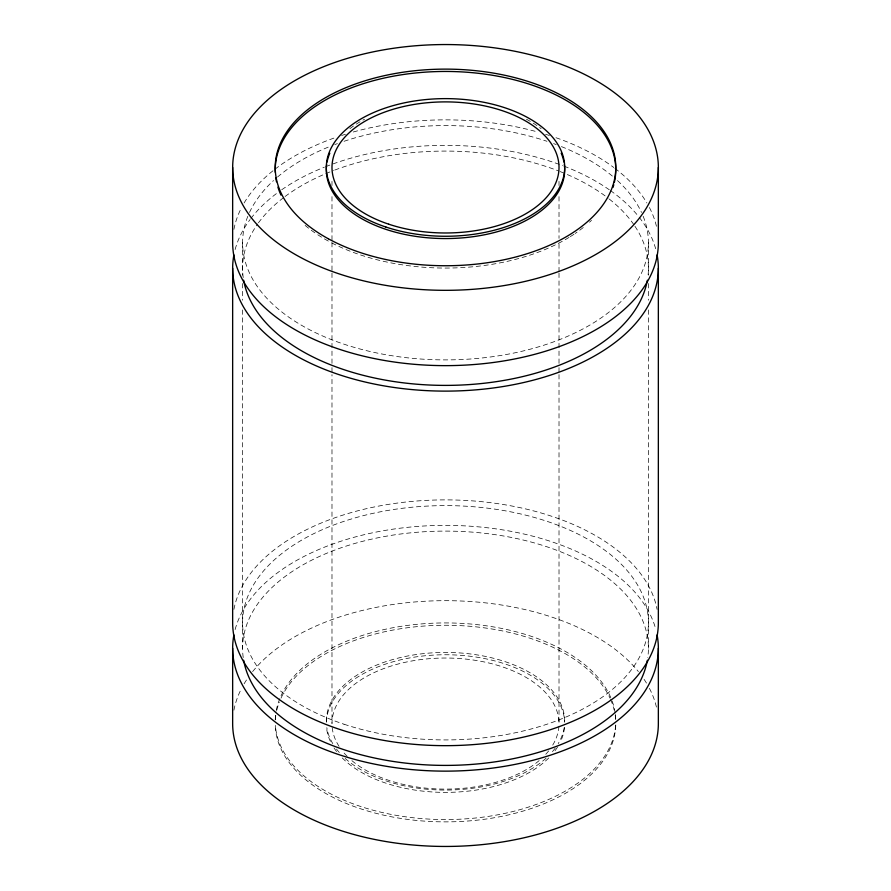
<?xml version="1.0" encoding="UTF-8"?>
<svg xmlns="http://www.w3.org/2000/svg" width="891" height="891" viewBox="0 0 891 891"><rect width="100%" height="100%" fill="white"/><g stroke="black" fill="none" stroke-linecap="round" stroke-linejoin="round"><path stroke-width="0.67" stroke-dasharray="4.46 3.34" d="M648.414 242.742L648.414 275.185M648.414 283.527L648.414 300.211M648.414 309.945L648.414 648.258M559.013 181.341L559.013 185.506M559.013 196.633L559.013 238.343M559.013 243.9L559.013 271.71M559.013 273.103L559.013 366.257M559.013 367.638L559.013 373.206M559.013 374.599L559.013 723.559A113.513 65.544 0 0 0 445.5 658.026A113.513 65.544 0 0 0 331.987 723.559L331.987 374.599M331.987 181.341L331.987 185.506M331.987 196.633L331.987 241.127M331.987 242.508L331.987 271.71M331.987 273.103L331.987 366.257M331.987 367.638L331.987 373.206M242.586 242.742L242.586 275.185M242.586 283.527L242.586 300.211M242.586 309.945L242.586 648.258M243.221 657.547A202.914 117.155 0 0 1 445.5 531.103A202.914 117.155 0 0 1 647.779 657.547M233.91 710.205A212.849 122.891 0 0 1 241.584 688.342M244.101 683.809A212.849 122.891 0 0 1 246.93 679.321M252.61 671.602A212.849 122.891 0 0 1 445.5 600.679A212.849 122.891 0 0 1 638.39 671.602M644.07 679.321A212.849 122.891 0 0 1 646.899 683.809M649.416 688.342A212.849 122.891 0 0 1 657.09 710.205M615.759 724.906A170.281 98.311 0 0 1 445.5 821.87A170.281 98.311 0 0 1 275.241 724.906M275.364 719.527A170.281 98.311 0 0 1 275.798 715.473M276.834 710.06A170.281 98.311 0 0 1 279.351 702.041M281.021 698.121A170.281 98.311 0 0 1 445.5 625.259A170.281 98.311 0 0 1 609.979 698.121M610.558 699.413A170.281 98.311 0 0 1 614.166 710.06M615.202 715.473A170.281 98.311 0 0 1 615.636 719.527M235.135 629.547A212.849 122.891 0 0 1 445.5 525.367A212.849 122.891 0 0 1 655.865 629.547M233.91 609.399A212.849 122.891 0 0 1 445.5 499.884A212.849 122.891 0 0 1 657.09 609.399M235.135 249.525A212.849 122.891 0 0 1 250.07 219.554M250.894 218.451A212.849 122.891 0 0 1 277.19 193.013M281.712 189.761A212.849 122.891 0 0 1 324.324 167.207M325.649 166.684A212.849 122.891 0 0 1 562.711 165.659M564.036 166.171A212.849 122.891 0 0 1 609.288 189.761M610.435 190.563A212.849 122.891 0 0 1 638.39 216.279M639.248 217.359A212.849 122.891 0 0 1 655.865 249.525M634.949 226.269A202.914 117.155 0 0 1 647.779 277.524M243.221 277.524A202.914 117.155 0 0 1 257.622 223.975M258.446 222.828A202.914 117.155 0 0 1 283.962 197.334M285.075 196.499A202.914 117.155 0 0 1 333.468 170.56M334.771 170.058A202.914 117.155 0 0 1 558.835 171.061M560.127 171.562A202.914 117.155 0 0 1 608.152 198.192M609.244 199.049A202.914 117.155 0 0 1 634.169 225.122M643.168 216.279A202.914 117.155 0 0 1 443.206 359.886A202.914 117.155 0 0 1 248.923 213.706M249.502 212.426A202.914 117.155 0 0 1 273.526 180.572M277.524 177.031A202.914 117.155 0 0 1 329.581 146.592M334.771 144.576A202.914 117.155 0 0 1 337.399 143.607M344.037 141.29A202.914 117.155 0 0 1 546.963 141.29M553.601 143.607A202.914 117.155 0 0 1 556.229 144.576M561.419 146.592A202.914 117.155 0 0 1 613.476 177.031M617.474 180.572A202.914 117.155 0 0 1 641.498 212.426M233.91 229.377A212.849 122.891 0 0 1 241.584 207.525M244.101 202.992A212.849 122.891 0 0 1 273.927 170.025M274.996 169.19A212.849 122.891 0 0 1 335.005 137.715M341.598 135.499A212.849 122.891 0 0 1 345.441 134.285M353.293 131.991A212.849 122.891 0 0 1 537.707 131.991M545.559 134.285A212.849 122.891 0 0 1 549.402 135.499M555.995 137.715A212.849 122.891 0 0 1 613.81 167.519M614.913 168.354A212.849 122.891 0 0 1 646.899 202.992M649.416 207.525A212.849 122.891 0 0 1 657.09 229.377M564.504 727.401A119.194 68.819 0 0 1 560.628 741.379M557.51 747.081A119.194 68.819 0 0 1 554.38 751.558M548.722 757.974A119.194 68.819 0 0 1 342.278 757.974M336.62 751.558A119.194 68.819 0 0 1 333.49 747.081M330.372 741.379A119.194 68.819 0 0 1 326.496 727.401M326.329 722.289A119.194 68.819 0 0 1 445.5 654.751A119.194 68.819 0 0 1 564.671 722.289M558.924 726.187A113.513 65.544 0 0 1 551.941 746.346M548.667 750.901A113.513 65.544 0 0 1 544.846 755.278M539.166 760.591A113.513 65.544 0 0 1 351.834 760.591M347.189 756.336A113.513 65.544 0 0 1 342.333 750.901M339.059 746.346A113.513 65.544 0 0 1 332.076 726.187M615.636 725.285A170.281 98.311 0 0 1 445.5 819.553A170.281 98.311 0 0 1 275.364 725.285M275.241 719.906A170.281 98.311 0 0 1 276.01 711.798M276.255 710.439A170.281 98.311 0 0 1 279.885 698.41M281.021 695.804A170.281 98.311 0 0 1 448.997 622.954A170.281 98.311 0 0 1 611.649 699.725M612.139 701.039A170.281 98.311 0 0 1 615.202 713.156M615.38 714.504A170.281 98.311 0 0 1 615.759 719.906M564.181 727.657A119.194 68.819 0 0 1 558.212 743.629M555.216 748.139A119.194 68.819 0 0 1 551.685 752.505M546.049 758.208A119.194 68.819 0 0 1 344.951 758.208M339.315 752.505A119.194 68.819 0 0 1 335.784 748.139M332.788 743.629A119.194 68.819 0 0 1 326.819 727.657M326.306 721.242A119.194 68.819 0 0 1 445.5 652.435A119.194 68.819 0 0 1 564.694 721.242M591.49 220.355A170.281 98.311 0 0 1 589.541 222.182M583.271 227.528A170.281 98.311 0 0 1 575.196 233.453M573.993 234.266A170.281 98.311 0 0 1 570.285 236.638M569.026 237.418A170.281 98.311 0 0 1 329.414 241.673M328.3 241.071A170.281 98.311 0 0 1 316.049 233.62M314.891 232.829A170.281 98.311 0 0 1 303.174 223.719M349.885 128.66A119.194 68.819 0 0 1 364.564 119.238M526.436 119.238A119.194 68.819 0 0 1 541.115 128.66M344.037 724.227A202.914 117.155 0 0 0 648.414 622.764A202.914 117.155 0 0 0 344.037 521.313A202.914 117.155 0 0 0 344.037 724.227"/><path stroke-width="1.34" d="M658.349 167.441A212.849 122.891 0 0 1 339.081 273.86A212.849 122.891 0 0 1 339.081 61.011A212.849 122.891 0 0 1 658.349 167.441L658.349 242.742A212.849 122.891 0 0 1 445.5 365.633A212.849 122.891 0 0 1 232.651 242.742L232.651 167.441M658.349 268.236L658.349 622.764A212.849 122.891 0 0 1 445.5 745.656A212.849 122.891 0 0 1 232.651 622.764L232.651 268.236M658.349 648.258L658.349 723.559A212.849 122.891 0 0 1 445.5 846.45A212.849 122.891 0 0 1 232.651 723.559L232.651 648.258M647.356 660.22A202.914 117.155 0 0 1 445.5 765.402A202.914 117.155 0 0 1 243.644 660.22M657.09 634.893A212.849 122.891 0 0 1 445.5 771.138A212.849 122.891 0 0 1 233.91 634.893M657.09 254.871A212.849 122.891 0 0 1 445.5 391.116A212.849 122.891 0 0 1 233.91 254.871M647.356 280.197A202.914 117.155 0 0 1 445.5 385.391A202.914 117.155 0 0 1 243.644 280.197M613.788 184.738A170.281 98.311 0 0 1 613.008 187.422M280.977 195.096A170.281 98.311 0 0 1 277.914 187.155M276.5 181.775A170.281 98.311 0 0 1 275.787 177.721M275.286 172.342A170.281 98.311 0 0 1 453.931 71.57A170.281 98.311 0 0 1 614.445 182.054M564.359 164.623A119.194 68.819 0 0 1 445.5 238.565A119.194 68.819 0 0 1 326.641 164.623M327.053 162.051A119.194 68.819 0 0 1 329.815 153.174M561.185 153.174A119.194 68.819 0 0 1 563.947 162.051M328.3 238.755A170.281 98.311 0 0 0 611.081 190.373A170.281 98.311 0 0 0 397.119 73.173A170.281 98.311 0 0 0 328.3 238.755M388.743 224.198A113.513 65.544 0 0 0 559.013 167.441A113.513 65.544 0 0 0 388.743 110.673A113.513 65.544 0 0 0 388.743 224.198M385.903 227.038A119.194 68.819 0 0 0 564.694 167.441A119.194 68.819 0 0 0 385.903 107.844A119.194 68.819 0 0 0 385.903 227.038"/></g></svg>
